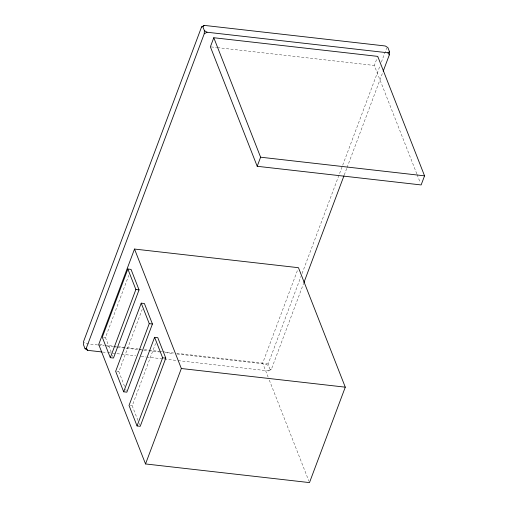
<?xml version="1.0" encoding="UTF-8"?>
<svg xmlns="http://www.w3.org/2000/svg" width="508" height="508" viewBox="0 0 508 508"><rect width="100%" height="100%" fill="white"/><g stroke="black" fill="none" stroke-linecap="round" stroke-linejoin="round"><path stroke-width="0.38" stroke-dasharray="2.54 1.91" d="M178.137 360.623L268.567 370.91L270.148 369.786L268.548 365.69L268.694 362.509L300.965 276.473M111.182 352.184L105.448 337.56L128.797 275.317M124.562 386.321L118.828 371.691L142.177 309.455M137.935 420.453L132.207 405.822L155.55 343.586M268.154 377.146L262.668 363.131L297.91 269.176M416.814 173.876L374.326 65.468L377.215 57.779M302.082 273.507L380.263 65.088M381.375 62.122L386.664 48.031M268.567 370.91L271.367 369.335L303.644 283.299M344.265 175.012L346.767 168.339M347.047 167.596L382.937 71.92M177.032 353.981L265.894 364.084L268.694 362.509M270.148 369.786L271.367 369.335M211.169 46.914L216.687 47.542M217.475 47.631L374.326 65.468M103.549 337.344L105.448 337.56M99.504 344.576L104.235 345.11M105.023 345.205L138.132 348.971M138.919 349.06L141.281 349.326M144.437 349.688L148.374 350.133M149.162 350.222L158.623 351.301M159.41 351.39L161.773 351.657M162.566 351.746L173.596 353.003M176.752 353.358L262.668 363.131M97.606 344.945L85.026 343.51L84.309 342.481M98.393 345.034L103.899 345.662M107.042 346.018L113.335 346.735M114.122 346.824L116.478 347.091M117.265 347.18L147.936 350.666M148.723 350.755L159.734 352.012M165.233 352.635L173.888 353.619M102.641 352.038L107.359 352.577M108.147 352.666L120.726 354.095M121.514 354.184L135.668 355.797M141.173 356.419L145.891 356.959M146.679 357.048L177.349 360.534M116.923 371.475L118.828 371.691M130.302 405.606L132.207 405.822M265.894 364.084L268.548 365.69M417.1 174.612L420.281 182.728M269.31 380.092L308.908 481.127M112.332 355.111L112.903 356.578M125.705 389.249L126.282 390.709M139.084 423.38L139.656 424.84"/><path stroke-width="0.76" d="M204.356 25.4L201.562 26.975L83.591 341.452L83.445 344.64L85.052 348.736L86.265 348.278L204.235 33.801L204.381 30.62L202.781 26.524L204.356 25.4L385.229 45.974L387.877 47.581L389.484 51.676L389.338 54.858L383.216 71.177M134.518 249.053L98.717 344.488L145.536 463.95L309.486 482.6L345.281 387.166L298.463 267.697L134.518 249.053L181.337 368.516L145.536 463.95M213.792 37.732L210.382 46.825L257.2 166.287L421.145 184.937L424.555 175.851L377.736 56.382L213.792 37.732L260.61 157.201L257.2 166.287M127.851 269.03L102.279 337.198L110.306 357.676L113.474 358.038L139.046 289.871L131.02 269.392L127.851 269.03L135.877 289.509L110.306 357.676M141.224 303.162L115.653 371.329L123.679 391.808L126.854 392.17L152.425 324.002L144.399 303.524L141.224 303.162L149.25 323.64L123.679 391.808M154.603 337.299L129.032 405.467L137.058 425.945L140.227 426.307L165.799 358.14L157.778 337.655L154.603 337.299L162.63 357.778L137.058 425.945M303.917 282.556L343.986 175.755M204.381 30.62L207.035 32.226L387.902 52.8L389.484 51.676M204.235 33.801L207.035 32.226M201.562 26.975L202.781 26.524M260.61 157.201L424.555 175.851M135.877 289.509L139.046 289.871M149.25 323.64L152.425 324.002M162.63 357.778L165.799 358.14M85.052 348.736L87.7 350.342L101.854 351.949M181.337 368.516L345.281 387.166M387.902 52.8L389.338 54.858M86.265 348.278L87.7 350.342"/></g></svg>
